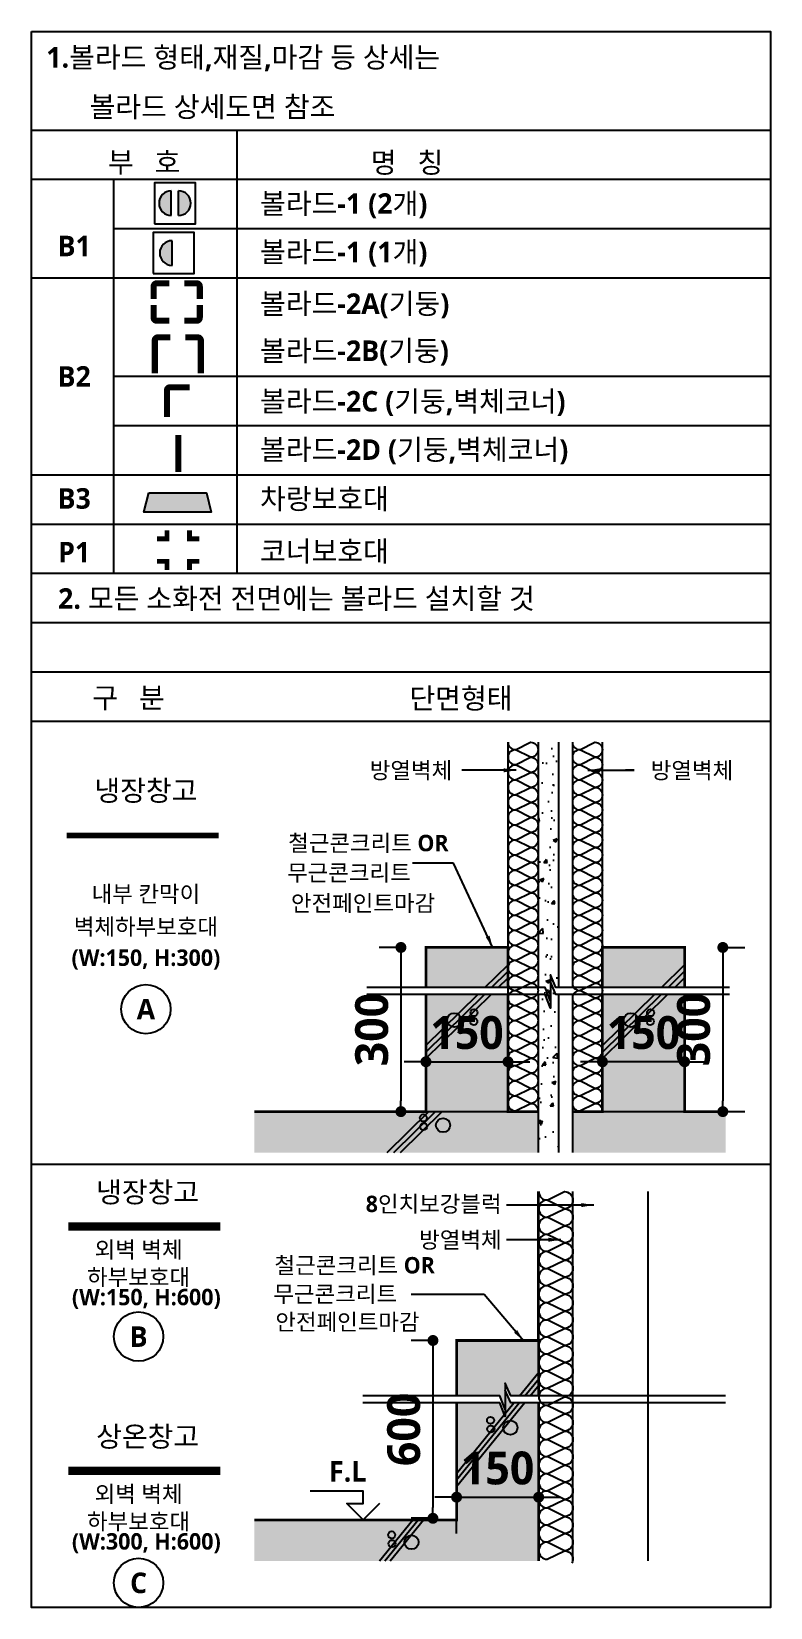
# Model space of a CAD drawing. Header units: millimetres. Extents: x 10941 to 1002000, y 7641 to 169666.
# Drawn here: x 219000 to 246000, y 89231 to 146831 of the extents above; entities that cross this region are included whole.
import ezdxf
from ezdxf.enums import TextEntityAlignment as Align

# ---------------------------------------------------------------- set-up
doc = ezdxf.new("R2010")
doc.units = ezdxf.units.MM
doc.header["$LTSCALE"] = 400
doc.header["$MEASUREMENT"] = 0
doc.header["$PDSIZE"] = -10
doc.linetypes.add('PHANTOM2', pattern=[1.25, 0.625, -0.125, 0.125, -0.125, 0.125, -0.125])
doc.layers.get('Defpoints').update_dxf_attribs({"color": 153, "linetype": 'CONTINUOUS'})
for name, color, linetype in [('$RECOVER_210316183841-0', 7, 'CONTINUOUS'), ('253', 253, 'CONTINUOUS'), ('A-B1', 3, 'CONTINUOUS'), ('A-B2~4', 3, 'CONTINUOUS'), ('A-B3', 4, 'CONTINUOUS'), ('A-CON', 2, 'CONTINUOUS'), ('A-DIM', 7, 'CONTINUOUS'), ('A-ELE9', 9, 'CONTINUOUS'), ('A-FIN2', 4, 'CONTINUOUS'), ('A-G-PC', 2, 'CONTINUOUS'), ('A-HAT', 253, 'CONTINUOUS'), ('A-INSUL', 8, 'CONTINUOUS'), ('A-LEADER', 7, 'CONTINUOUS'), ('A-P1', 6, 'CONTINUOUS'), ('A-STEEL', 7, 'CONTINUOUS'), ('A-SYM1', 7, 'CONTINUOUS'), ('A-SYM2', 6, 'CONTINUOUS'), ('A-TEXT', 3, 'CONTINUOUS'), ('A-TEXT2', 3, 'CONTINUOUS'), ('A-WALL-GW', 4, 'CONTINUOUS'), ('A-WALLa', 1, 'PHANTOM2'), ('A-WALLb', 5, 'STD_WIREMESH_050'), ('AA-TEX-3', 3, 'CONTINUOUS')]:
    doc.layers.add(name, color=color, linetype=linetype)
doc.styles.add('2020음성 1차', font='')
doc.styles.get("Standard").update_dxf_attribs({"font": ''})
doc.styles.get('2020음성 1차').set_extended_font_data('NanumGothic', bold=True)
doc.styles.get('Standard').set_extended_font_data('DotumChe')
doc.linetypes.add('STD_WIREMESH_050', pattern='A,4,-1,["X",Standard,S=0.5,R=0,X=-0.24,Y=-0.25],-1', length=6)
doc.dimstyles.new('DLEADER', dxfattribs={"dimscale": 50, "dimtxt": 3, "dimasz": 3, "dimexe": 1, "dimexo": 8, "dimgap": 1, "dimtad": 1, "dimdec": 0, "dimrnd": 0.25, "dimdsep": 32, "dimtxsty": '2020음성 1차', "dimcen": 5, "dimclrd": 4, "dimclre": 4, "dimclrt": 3, "dimadec": 0, "dimazin": 0, "dimtfac": 1, "dimtdec": 0, "dimtix": 1, "dimtmove": 2, "dimatfit": 1, "dimfxl": 1, "dimarcsym": 0})
doc.dimstyles.new('NDIM', dxfattribs={"dimscale": 100, "dimtxt": 1.5, "dimasz": 0.5, "dimexe": 1, "dimexo": 2.5, "dimgap": 0.5, "dimtad": 1, "dimdec": 0, "dimrnd": 0.25, "dimdsep": 32, "dimtxsty": '2020음성 1차', "dimblk": 'DOT', "dimcen": 5, "dimclrd": 4, "dimclre": 4, "dimclrt": 3, "dimadec": 0, "dimazin": 0, "dimtfac": 1, "dimtdec": 0, "dimtix": 1, "dimtmove": 2, "dimatfit": 1, "dimldrblk": 'DOT', "dimfxl": 1, "dimarcsym": 0})

# ---------------------------------------------------------------- blocks, each defined once
blk = doc.blocks.new('_b1b')
at = {"layer": 'A-B1', "linetype": 'Continuous'}
h = blk.add_hatch(color=256, dxfattribs=at)
h.dxf.hatch_style = 1
h.paths.add_polyline_path([(925, -400, 1), (925, -1600)])
at = {"layer": 'A-B1'}
blk.add_line((925, -1600), (925, -400), dxfattribs=at)
blk.add_lwpolyline([(0, -2000), (2000, -2000), (2000, 0), (0, 0)], close=True, dxfattribs=at)
blk.add_arc((925, -1000), 600, 90, 270, dxfattribs=at)
blk = doc.blocks.new('_b1a')
at = {"layer": 'A-B1', "linetype": 'Continuous'}
h = blk.add_hatch(color=256, dxfattribs=at)
h.dxf.hatch_style = 1
h.paths.add_polyline_path([(825, -400, 1), (825, -1600)])
h = blk.add_hatch(color=256, dxfattribs=at)
h.dxf.hatch_style = 1
h.paths.add_polyline_path([(1175, -400), (1175, -1600, 1)])
at = {"layer": 'A-B1'}
for p, q in [((825, -1600), (825, -400)), ((1175, -1600), (1175, -400))]:
    blk.add_line(p, q, dxfattribs=at)
blk.add_lwpolyline([(0, -2000), (2000, -2000), (2000, 0), (0, 0)], close=True, dxfattribs=at)
for centre, start, end in [((825, -1000), 90, 270), ((1175, -1000), 270, 90)]:
    blk.add_arc(centre, 600, start, end, dxfattribs=at)
blk = doc.blocks.new('_Dot')
at = {"layer": '$RECOVER_210316183841-0', "color": 0, "linetype": 'ByBlock', "lineweight": -2}
blk.add_line((-0.5, 0), (-1, 0), dxfattribs=at)
at = {"layer": '$RECOVER_210316183841-0', "color": 0, "linetype": 'ByBlock', "const_width": 0.5}
blk.add_lwpolyline([(-0.25, 0, 1), (0.25, 0, 1)], format="xyb", close=True, dxfattribs=at)
blk = doc.blocks.new('*D19745')
at = {"layer": 'A-DIM', "color": 0, "lineweight": -2}
for p, q in [((239461, 109176), (239061, 109176)), ((242861, 109176), (239861, 109176)), ((243261, 109176), (243661, 109176)), ((239861, 107845), (239861, 108376)), ((242861, 107845), (242861, 108376))]:
    blk.add_line(p, q, dxfattribs=at)
at = {"layer": 'Defpoints', "color": 0}
for p in [(239861, 109845), (242861, 109845), (239861, 109176)]:
    blk.add_point(p, dxfattribs=at)
at = {"layer": 'A-DIM', "color": 0, "linetype": 'ByBlock', "lineweight": -2, "xscale": 400, "yscale": 400, "zscale": 400}
blk.add_blockref('_Dot', (239861, 109176), dxfattribs=at)
at = {"layer": 'A-DIM', "color": 0, "linetype": 'ByBlock', "lineweight": -2, "xscale": 400, "yscale": 400, "zscale": 400, "rotation": 180}
blk.add_blockref('_Dot', (242861, 109176), dxfattribs=at)
at = {"layer": 'A-DIM', "color": 3, "insert": (241361, 110235), "char_height": 1200, "attachment_point": 5, "style": '2020음성 1차'}
blk.add_mtext('150', dxfattribs=at)
blk = doc.blocks.new('*D19746')
at = {"layer": 'A-DIM', "color": 0, "lineweight": -2}
for p, q in [((244259, 112954), (244259, 107754)), ((244346, 113354), (245059, 113354)), ((244346, 107354), (245059, 107354))]:
    blk.add_line(p, q, dxfattribs=at)
at = {"layer": 'Defpoints', "color": 0}
for p in [(242346, 113354), (242346, 107354), (244259, 107354)]:
    blk.add_point(p, dxfattribs=at)
at = {"layer": 'A-DIM', "color": 0, "linetype": 'ByBlock', "lineweight": -2, "xscale": 400, "yscale": 400, "zscale": 400}
for p, rotation in [((244259, 113354), 90), ((244259, 107354), 270)]:
    blk.add_blockref('_Dot', p, dxfattribs=dict(at, rotation=rotation))
at = {"layer": 'A-DIM', "color": 3, "insert": (243197, 110354), "char_height": 1200, "attachment_point": 5, "rotation": 90, "style": '2020음성 1차'}
blk.add_mtext('300', dxfattribs=at)
blk = doc.blocks.new('*D19747')
at = {"layer": 'A-DIM', "color": 0, "lineweight": -2}
for p, q in [((233011, 109176), (232611, 109176)), ((233411, 109176), (236411, 109176)), ((236811, 109176), (237211, 109176)), ((233411, 107845), (233411, 108376)), ((236411, 107845), (236411, 108376))]:
    blk.add_line(p, q, dxfattribs=at)
at = {"layer": 'Defpoints', "color": 0}
for p in [(233411, 109845), (236411, 109845), (236411, 109176)]:
    blk.add_point(p, dxfattribs=at)
at = {"layer": 'A-DIM', "color": 0, "linetype": 'ByBlock', "lineweight": -2, "xscale": 400, "yscale": 400, "zscale": 400}
blk.add_blockref('_Dot', (233411, 109176), dxfattribs=at)
at = {"layer": 'A-DIM', "color": 0, "linetype": 'ByBlock', "lineweight": -2, "xscale": 400, "yscale": 400, "zscale": 400, "rotation": 180}
blk.add_blockref('_Dot', (236411, 109176), dxfattribs=at)
at = {"layer": 'A-DIM', "color": 3, "insert": (234911, 110235), "char_height": 1200, "attachment_point": 5, "style": '2020음성 1차'}
blk.add_mtext('150', dxfattribs=at)
blk = doc.blocks.new('*D19748')
at = {"layer": 'A-DIM', "color": 0, "lineweight": -2}
for p, q in [((232411, 113354), (231697, 113354)), ((232497, 112954), (232497, 107754)), ((232411, 107354), (231697, 107354))]:
    blk.add_line(p, q, dxfattribs=at)
at = {"layer": 'Defpoints', "color": 0}
for p in [(234411, 113354), (232497, 107354), (234411, 107354)]:
    blk.add_point(p, dxfattribs=at)
at = {"layer": 'A-DIM', "color": 0, "linetype": 'ByBlock', "lineweight": -2, "xscale": 400, "yscale": 400, "zscale": 400}
for p, rotation in [((232497, 113354), 90), ((232497, 107354), 270)]:
    blk.add_blockref('_Dot', p, dxfattribs=dict(at, rotation=rotation))
at = {"layer": 'A-DIM', "color": 3, "insert": (231435, 110354), "char_height": 1200, "attachment_point": 5, "rotation": 90, "style": '2020음성 1차'}
blk.add_mtext('300', dxfattribs=at)
blk = doc.blocks.new('*D19749')
at = {"layer": 'A-DIM', "color": 0, "lineweight": -2}
for p, q in [((233531, 98989), (232867, 98989)), ((233667, 98589), (233667, 92889)), ((233531, 92489), (232867, 92489))]:
    blk.add_line(p, q, dxfattribs=at)
at = {"layer": 'Defpoints', "color": 0}
for p in [(235531, 98989), (233667, 92489), (235531, 92489)]:
    blk.add_point(p, dxfattribs=at)
at = {"layer": 'A-DIM', "color": 0, "linetype": 'ByBlock', "lineweight": -2, "xscale": 400, "yscale": 400, "zscale": 400}
for p, rotation in [((233667, 98989), 90), ((233667, 92489), 270)]:
    blk.add_blockref('_Dot', p, dxfattribs=dict(at, rotation=rotation))
at = {"layer": 'A-DIM', "color": 3, "insert": (232605, 95739), "char_height": 1200, "attachment_point": 5, "rotation": 90, "style": '2020음성 1차'}
blk.add_mtext('600', dxfattribs=at)
blk = doc.blocks.new('*D19750')
at = {"layer": 'A-DIM', "color": 0, "lineweight": -2}
for p, q in [((234131, 93261), (233731, 93261)), ((234531, 93261), (237531, 93261)), ((237931, 93261), (238331, 93261)), ((234531, 91931), (234531, 92461)), ((237531, 91931), (237531, 92461))]:
    blk.add_line(p, q, dxfattribs=at)
at = {"layer": 'Defpoints', "color": 0}
for p in [(234531, 93931), (237531, 93931), (237531, 93261)]:
    blk.add_point(p, dxfattribs=at)
at = {"layer": 'A-DIM', "color": 0, "linetype": 'ByBlock', "lineweight": -2, "xscale": 400, "yscale": 400, "zscale": 400}
blk.add_blockref('_Dot', (234531, 93261), dxfattribs=at)
at = {"layer": 'A-DIM', "color": 0, "linetype": 'ByBlock', "lineweight": -2, "xscale": 400, "yscale": 400, "zscale": 400, "rotation": 180}
blk.add_blockref('_Dot', (237531, 93261), dxfattribs=at)
at = {"layer": 'A-DIM', "color": 3, "insert": (236031, 94321), "char_height": 1200, "attachment_point": 5, "style": '2020음성 1차'}
blk.add_mtext('150', dxfattribs=at)

msp = doc.modelspace()

# ---------------------------------------------------------------- hatches: boundary and pattern name
at = {"layer": '253', "ltscale": 0.1}
h = msp.add_hatch(color=256, dxfattribs=at)
h.dxf.hatch_style = 1
h.paths.add_polyline_path([(236410.5, 111893.4), (236410.5, 113354), (233410.5, 113354), (233410.5, 111893.4)])
h.paths.add_polyline_path([(236410.5, 111638.4), (233410.5, 111638.4), (233410.5, 107354), (236410.5, 107354)])
h.paths.add_polyline_path([(227143.7, 107354), (227143.7, 105854), (237510.5, 105854), (237510.5, 107354)])
h = msp.add_hatch(color=256, dxfattribs=at)
h.dxf.hatch_style = 1
h.paths.add_polyline_path([(242860.5, 113354), (239860.5, 113354), (239860.5, 111893.4), (242860.5, 111893.4)])
h.paths.add_polyline_path([(242860.5, 111638.4), (239860.5, 111638.4), (239860.5, 107354), (242860.5, 107354)])
h.paths.add_polyline_path([(244360.5, 107354), (242860.5, 107354), (239860.5, 107354), (238760.5, 107354), (238760.5, 105854), (244360.5, 105854)])
h = msp.add_hatch(color=256, dxfattribs=at)
h.dxf.hatch_style = 1
h.paths.add_polyline_path([(234530.9, 98989.3), (234530.9, 96969.9), (236108.7, 96969.9), (236308.7, 96469.9), (236308.7, 97426.7), (236508.7, 96969.9), (237530.9, 96969.9), (237530.9, 98989.3)])
h.paths.add_polyline_path([(234530.9, 92430.5), (227143.7, 92430.5), (227143.7, 90930.5), (237530.9, 90930.5), (237530.9, 96714.9), (236508.7, 96714.9), (236308.7, 97171.7), (236308.7, 96214.9), (236108.7, 96714.9), (234530.9, 96714.9)])
at = {"layer": 'A-HAT', "ltscale": 5}
h = msp.add_hatch(dxfattribs=at)
h.set_pattern_fill('AR-CONC', color=256, scale=200)
h.set_pattern_definition([(50, (-5396790.6, -1649223.7), (1434.52037, -125.50427), [150, -1650]), (355, (-5396790.6, -1649223.7), (-277.50267, 1504.38427), [120, -1320]), (100.4514, (-5396671, -1649234.1), (1157.01876, 1378.8791), [127.48038, -1402.28422]), (46.1842, (-5396790.6, -1648823.7), (2134.4821, -331.03803), [225, -2475]), (96.6356, (-5396612.7, -1648851.2), (1869.3254, 1948.23574), [191.2206, -2103.426]), (351.1842, (-5396790.6, -1648823.7), (1869.3239, 1948.2372), [180, -1980]), (21, (-5396590.6, -1648923.7), (1193.8141, -805.23778), [150, -1650]), (326, (-5396590.6, -1648923.7), (486.63066, 1450.3001), [120, -1320]), (71.4514, (-5396491.1, -1648990.8), (1680.44526, 645.061), [127.48038, -1402.28422]), (37.5, (-5396790.6, -1649223.66), (24.31971, 665.787708), [0, -1304, 0, -1340, 0, -1325]), (7.5, (-5396790.6, -1649223.66), (526.139075, 788.82342), [0, -764, 0, -1274, 0, -505]), (327.5, (-5397236.6, -1649223.66), (1067.64487, -45.109743), [0, -500, 0, -1560, 0, -2070]), (317.5, (-5397436.6, -1649223.7), (1166.37234, 200.20996), [0, -650, 0, -1036, 0, -1470])])
h.paths.add_polyline_path([(237510.5, 105854), (238260.5, 105854), (238260.5, 120854), (237510.5, 120854)])

# ---------------------------------------------------------------- linework, layer by layer
at = {"layer": '$RECOVER_210316183841-0'}
msp.add_line((219000, 105430.5), (246000, 105430.5), dxfattribs=at)
msp.add_lwpolyline([(219000, 146830.5), (246000, 146830.5), (246000, 89230.5), (219000, 89230.5)], close=True, dxfattribs=at)
at = {"layer": '253', "ltscale": 0.1}
msp.add_lwpolyline([(234530.9, 96714.9), (234530.9, 92430.5), (227143.7, 92430.5)], dxfattribs=at)
at = {"layer": 'A-B2~4', "linetype": 'Continuous', "const_width": 225}
for points in [[(224032.9, 137626.3), (223575.8, 137626.3, 0.4142136), (223463.3, 137513.8), (223463.3, 137059.5)], [(224577.4, 137626.3), (225034.5, 137626.3, -0.4142136), (225147, 137513.8), (225147, 137059.5)], [(223463.3, 136834.4), (223463.3, 136372.4, 0.4142136), (223575.8, 136259.9), (224032.9, 136259.9)], [(225147, 136834.4), (225147, 136372.4, -0.4142136), (225034.5, 136259.9), (224577.4, 136259.9)], [(224072.7, 135650.2), (223615.6, 135650.2, 0.4142136), (223503.1, 135537.7), (223503.1, 134343)], [(224617.2, 135650.2), (225074.3, 135650.2, -0.4142136), (225186.8, 135537.7), (225186.8, 134343)], [(224772.9, 133826.7), (224062.4, 133826.7, 0.4142136), (223949.9, 133714.2), (223949.9, 132741.1)]]:
    msp.add_lwpolyline(points, format="xyb", dxfattribs=at)
msp.add_lwpolyline([(224361.4, 132088.2), (224361.4, 130727)], dxfattribs=at)
at = {"layer": 'A-B3', "linetype": 'Continuous'}
msp.add_lwpolyline([(223289, 129966.1), (225388.8, 129966.1), (225568.8, 129267.5), (223109, 129267.5)], close=True, dxfattribs=at)
msp.add_solid([(223289, 129966.1), (225388.8, 129966.1), (223109, 129267.5), (225568.8, 129267.5)], dxfattribs=at)
at = {"layer": 'A-CON', "ltscale": 0.1, "const_width": 100}
for points in [[(236410.5, 111893.4), (236410.5, 113354), (233410.5, 113354), (233410.5, 111893.4)], [(239860.5, 111893.4), (239860.5, 113354), (242860.5, 113354), (242860.5, 111893.4)], [(233410.5, 111638.4), (233410.5, 107354), (227143.7, 107354)], [(236410.5, 111638.4), (236410.5, 107354), (237510.5, 107354)], [(239860.5, 111638.4), (239860.5, 107354), (238760.5, 107354)], [(242860.5, 111638.4), (242860.5, 107354), (244360.5, 107354)], [(234530.9, 96969.9), (234530.9, 98989.3), (237530.9, 98989.3), (237530.9, 96969.9)], [(227143.7, 92430.5), (234530.9, 92430.5), (234530.9, 96714.9)], [(237530.9, 96714.9), (237530.9, 90930.5)]]:
    msp.add_lwpolyline(points, dxfattribs=at)
at = {"layer": 'A-ELE9'}
for p, q in [((238760.5, 120854), (238760.5, 111893.4)), ((238760.5, 111638.4), (238760.5, 105854))]:
    msp.add_line(p, q, dxfattribs=at)
at = {"layer": 'A-FIN2', "ltscale": 5}
for p, q in [((236410.5, 107354), (236410.5, 120854)), ((239860.5, 107354), (239860.5, 120854))]:
    msp.add_line(p, q, dxfattribs=at)
at = {"layer": 'A-FIN2'}
for p, q in [((227143.7, 107354), (237510.5, 107354)), ((238760.5, 107354), (244067.6, 107354)), ((237508.4, 98989.3), (237508.4, 104430.5)), ((237530.9, 98989.3), (237530.9, 104430.5)), ((238780.9, 90930.5), (238780.9, 104430.5))]:
    msp.add_line(p, q, dxfattribs=at)
at = {"layer": 'A-G-PC'}
for p, q in [((236410.5, 113354), (233410.5, 113354)), ((233410.5, 111638.4), (233410.5, 107354)), ((236410.5, 111638.4), (236410.5, 107354)), ((242860.5, 111638.4), (242860.5, 107354))]:
    msp.add_line(p, q, dxfattribs=at)
at = {"layer": 'A-HAT', "color": 5, "ltscale": 2}
for p, q in [((235567.8, 111893.4), (236410.5, 112724.2)), ((235809.2, 111893.4), (236410.5, 112486.2)), ((242017.8, 111893.4), (242860.5, 112724.2)), ((242259.2, 111893.4), (242860.5, 112486.2)), ((236050.6, 111893.4), (236410.5, 112248.2)), ((242500.6, 111893.4), (242860.5, 112248.2)), ((233410.5, 109290.7), (235792, 111638.4)), ((233410.5, 109528.7), (235550.6, 111638.4)), ((233410.5, 109766.7), (235309.2, 111638.4)), ((239860.5, 109290.7), (242242, 111638.4)), ((239860.5, 109528.7), (242000.6, 111638.4)), ((239860.5, 109766.7), (241759.2, 111638.4)), ((231999.5, 105854), (233521, 107354)), ((232240.9, 105854), (233762.4, 107354)), ((232482.3, 105854), (234003.8, 107354)), ((236833.5, 96969.9), (237530.9, 97829.3)), ((237026.6, 96969.9), (237530.9, 97591.3)), ((237219.7, 96969.9), (237530.9, 97353.3)), ((234530.9, 93656.4), (237012.8, 96714.9)), ((234530.9, 93894.4), (236819.7, 96714.9)), ((234530.9, 94132.4), (236626.6, 96714.9)), ((231718.2, 90930.3), (232935.4, 92430.3)), ((231718.3, 90930.5), (232935.6, 92430.5)), ((231911.3, 90930.3), (233128.5, 92430.3)), ((231911.5, 90930.5), (233128.7, 92430.5)), ((232104.4, 90930.3), (233321.7, 92430.3)), ((232104.6, 90930.5), (233321.8, 92430.5))]:
    msp.add_line(p, q, dxfattribs=at)
for centre, radius in [((234446.4, 110697.6), 258.7), ((235158, 110647.5), 129.4), ((235168.4, 110965.9), 129.4), ((240896.4, 110697.6), 258.7), ((241608, 110647.5), 129.4), ((241618.4, 110966), 129.4), ((233315.3, 107126), 129.4), ((233325.7, 106807.5), 129.4), ((234037.3, 106857.6), 258.7), ((235773, 96071), 129.4), ((235783.4, 95752.6), 129.4), ((236495, 95802.7), 258.7), ((232161.4, 91884.5), 129.4), ((232171.9, 91566.1), 129.4), ((232883.4, 91616.2), 258.7)]:
    msp.add_circle(centre, radius, dxfattribs=at)
at = {"layer": 'A-INSUL'}
for points in [[(236410.5, 120854, 0.4142136), (236685.5, 120579), (237235.5, 120854, -0.4142136), (237510.5, 120579, -0.4142136), (237235.5, 120304), (236685.5, 120579, 0.4142136), (236410.5, 120304, 0.4142136), (236685.5, 120029), (237235.5, 120304, -0.4142136), (237510.5, 120029, -0.4142136), (237235.5, 119754), (236685.5, 120029, 0.4142136), (236410.5, 119754, 0.4142136), (236685.5, 119479), (237235.5, 119754, -0.4142136), (237510.5, 119479, -0.4142136), (237235.5, 119204), (236685.5, 119479, 0.4142136), (236410.5, 119204, 0.4142136), (236685.5, 118929), (237235.5, 119204, -0.4142136), (237510.5, 118929, -0.4142136), (237235.5, 118654), (236685.5, 118929, 0.4142136), (236410.5, 118654, 0.4142136), (236685.5, 118379), (237235.5, 118654, -0.4142136), (237510.5, 118379, -0.4142136), (237235.5, 118104), (236685.5, 118379, 0.4142136), (236410.5, 118104, 0.4142136), (236685.5, 117829), (237235.5, 118104, -0.4142136), (237510.5, 117829, -0.4142136), (237235.5, 117554), (236685.5, 117829, 0.4142136), (236410.5, 117554, 0.4142136), (236685.5, 117279), (237235.5, 117554, -0.4142136), (237510.5, 117279, -0.4142136), (237235.5, 117004), (236685.5, 117279, 0.4142136), (236410.5, 117004, 0.4142136), (236685.5, 116729), (237235.5, 117004, -0.4142136), (237510.5, 116729, -0.4142136), (237235.5, 116454), (236685.5, 116729, 0.4142136), (236410.5, 116454, 0.4142136), (236685.5, 116179), (237235.5, 116454, -0.4142136), (237510.5, 116179, -0.4142136), (237235.5, 115904), (236685.5, 116179, 0.4142136), (236410.5, 115904, 0.4142136), (236685.5, 115629), (237235.5, 115904, -0.4142136), (237510.5, 115629, -0.4142136), (237235.5, 115354), (236685.5, 115629, 0.4142136), (236410.5, 115354, 0.4142136), (236685.5, 115079), (237235.5, 115354, -0.4142136), (237510.5, 115079, -0.4142136), (237235.5, 114804), (236685.5, 115079, 0.4142136), (236410.5, 114804, 0.4142136), (236685.5, 114529), (237235.5, 114804, -0.4142136), (237510.5, 114529, -0.4142136), (237235.5, 114254), (236685.5, 114529, 0.4142136), (236410.5, 114254, 0.4142136), (236685.5, 113979), (237235.5, 114254, -0.4142136), (237510.5, 113979, -0.4142136), (237235.5, 113704), (236685.5, 113979, 0.4142136), (236410.5, 113704, 0.4142136), (236685.5, 113429), (237235.5, 113704, -0.4142136), (237510.5, 113429, -0.4142136), (237235.5, 113154), (236685.5, 113429, 0.4142136), (236410.5, 113154, 0.4142136), (236685.5, 112879), (237235.5, 113154, -0.4142136), (237510.5, 112879, -0.4142136), (237235.5, 112604), (236685.5, 112879, 0.4142136), (236410.5, 112604, 0.4142136), (236685.5, 112329), (237235.5, 112604, -0.4142136), (237510.5, 112329, -0.4142136), (237235.5, 112054), (236685.5, 112329, 0.4142136), (236410.5, 112054, 0.4142136), (236685.5, 111779), (237235.5, 112054, -0.4142136), (237510.5, 111779, -0.4142136), (237235.5, 111504), (236685.5, 111779, 0.4142136), (236410.5, 111504, 0.4142136), (236685.5, 111229), (237235.5, 111504, -0.4142136), (237510.5, 111229, -0.4142136), (237235.5, 110954), (236685.5, 111229, 0.4142136), (236410.5, 110954, 0.4142136), (236685.5, 110679), (237235.5, 110954, -0.4142136), (237510.5, 110679, -0.4142136), (237235.5, 110404), (236685.5, 110679, 0.4142136), (236410.5, 110404, 0.4142136), (236685.5, 110129), (237235.5, 110404, -0.4142136), (237510.5, 110129, -0.4142136), (237235.5, 109854), (236685.5, 110129, 0.4142136), (236410.5, 109854, 0.4142136), (236685.5, 109579), (237235.5, 109854, -0.4142136), (237510.5, 109579, -0.4142136), (237235.5, 109304), (236685.5, 109579, 0.4142136), (236410.5, 109304, 0.4142136), (236685.5, 109029), (237235.5, 109304, -0.4142136), (237510.5, 109029, -0.4142136), (237235.5, 108754), (236685.5, 109029, 0.4142136), (236410.5, 108754, 0.4142136), (236685.5, 108479), (237235.5, 108754, -0.4142136), (237510.5, 108479, -0.4142136), (237235.5, 108204), (236685.5, 108479, 0.4142136), (236410.5, 108204, 0.4142136), (236685.5, 107929), (237235.5, 108204, -0.4142136), (237510.5, 107929, -0.4142136), (237235.5, 107654), (236685.5, 107929, 0.4142136), (236410.5, 107654, 0.4142136), (236685.5, 107379), (237235.5, 107654, -0.4142136), (237510.5, 107379, -0.0227627), (237509.4, 107354)], [(238760.5, 120854, 0.4142136), (239035.5, 120579), (239585.5, 120854, -0.4142136), (239860.5, 120579, -0.4142136), (239585.5, 120304), (239035.5, 120579, 0.4142136), (238760.5, 120304, 0.4142136), (239035.5, 120029), (239585.5, 120304, -0.4142136), (239860.5, 120029, -0.4142136), (239585.5, 119754), (239035.5, 120029, 0.4142136), (238760.5, 119754, 0.4142136), (239035.5, 119479), (239585.5, 119754, -0.4142136), (239860.5, 119479, -0.4142136), (239585.5, 119204), (239035.5, 119479, 0.4142136), (238760.5, 119204, 0.4142136), (239035.5, 118929), (239585.5, 119204, -0.4142136), (239860.5, 118929, -0.4142136), (239585.5, 118654), (239035.5, 118929, 0.4142136), (238760.5, 118654, 0.4142136), (239035.5, 118379), (239585.5, 118654, -0.4142136), (239860.5, 118379, -0.4142136), (239585.5, 118104), (239035.5, 118379, 0.4142136), (238760.5, 118104, 0.4142136), (239035.5, 117829), (239585.5, 118104, -0.4142136), (239860.5, 117829, -0.4142136), (239585.5, 117554), (239035.5, 117829, 0.4142136), (238760.5, 117554, 0.4142136), (239035.5, 117279), (239585.5, 117554, -0.4142136), (239860.5, 117279, -0.4142136), (239585.5, 117004), (239035.5, 117279, 0.4142136), (238760.5, 117004, 0.4142136), (239035.5, 116729), (239585.5, 117004, -0.4142136), (239860.5, 116729, -0.4142136), (239585.5, 116454), (239035.5, 116729, 0.4142136), (238760.5, 116454, 0.4142136), (239035.5, 116179), (239585.5, 116454, -0.4142136), (239860.5, 116179, -0.4142136), (239585.5, 115904), (239035.5, 116179, 0.4142136), (238760.5, 115904, 0.4142136), (239035.5, 115629), (239585.5, 115904, -0.4142136), (239860.5, 115629, -0.4142136), (239585.5, 115354), (239035.5, 115629, 0.4142136), (238760.5, 115354, 0.4142136), (239035.5, 115079), (239585.5, 115354, -0.4142136), (239860.5, 115079, -0.4142136), (239585.5, 114804), (239035.5, 115079, 0.4142136), (238760.5, 114804, 0.4142136), (239035.5, 114529), (239585.5, 114804, -0.4142136), (239860.5, 114529, -0.4142136), (239585.5, 114254), (239035.5, 114529, 0.4142136), (238760.5, 114254, 0.4142136), (239035.5, 113979), (239585.5, 114254, -0.4142136), (239860.5, 113979, -0.4142136), (239585.5, 113704), (239035.5, 113979, 0.4142136), (238760.5, 113704, 0.4142136), (239035.5, 113429), (239585.5, 113704, -0.4142136), (239860.5, 113429, -0.4142136), (239585.5, 113154), (239035.5, 113429, 0.4142136), (238760.5, 113154, 0.4142136), (239035.5, 112879), (239585.5, 113154, -0.4142136), (239860.5, 112879, -0.4142136), (239585.5, 112604), (239035.5, 112879, 0.4142136), (238760.5, 112604, 0.4142136), (239035.5, 112329), (239585.5, 112604, -0.4142136), (239860.5, 112329, -0.4142136), (239585.5, 112054), (239035.5, 112329, 0.4142136), (238760.5, 112054, 0.4142136), (239035.5, 111779), (239585.5, 112054, -0.4142136), (239860.5, 111779, -0.4142136), (239585.5, 111504), (239035.5, 111779, 0.4142136), (238760.5, 111504, 0.4142136), (239035.5, 111229), (239585.5, 111504, -0.4142136), (239860.5, 111229, -0.4142136), (239585.5, 110954), (239035.5, 111229, 0.4142136), (238760.5, 110954, 0.4142136), (239035.5, 110679), (239585.5, 110954, -0.4142136), (239860.5, 110679, -0.4142136), (239585.5, 110404), (239035.5, 110679, 0.4142136), (238760.5, 110404, 0.4142136), (239035.5, 110129), (239585.5, 110404, -0.4142136), (239860.5, 110129, -0.4142136), (239585.5, 109854), (239035.5, 110129, 0.4142136), (238760.5, 109854, 0.4142136), (239035.5, 109579), (239585.5, 109854, -0.4142136), (239860.5, 109579, -0.4142136), (239585.5, 109304), (239035.5, 109579, 0.4142136), (238760.5, 109304, 0.4142136), (239035.5, 109029), (239585.5, 109304, -0.4142136), (239860.5, 109029, -0.4142136), (239585.5, 108754), (239035.5, 109029, 0.4142136), (238760.5, 108754, 0.4142136), (239035.5, 108479), (239585.5, 108754, -0.4142136), (239860.5, 108479, -0.4142136), (239585.5, 108204), (239035.5, 108479, 0.4142136), (238760.5, 108204, 0.4142136), (239035.5, 107929), (239585.5, 108204, -0.4142136), (239860.5, 107929, -0.4142136), (239585.5, 107654), (239035.5, 107929, 0.4142136), (238760.5, 107654, 0.4142136), (239035.5, 107379), (239585.5, 107654, -0.4142136), (239860.5, 107379, -0.0227627), (239859.4, 107354)], [(237530.9, 104430.5, 0.4142136), (237843.4, 104118), (238468.4, 104430.5, -0.4142136), (238780.9, 104118, -0.4142136), (238468.4, 103805.5), (237843.4, 104118, 0.4142136), (237530.9, 103805.5, 0.4142136), (237843.4, 103493), (238468.4, 103805.5, -0.4142136), (238780.9, 103493, -0.4142136), (238468.4, 103180.5), (237843.4, 103493, 0.4142136), (237530.9, 103180.5, 0.4142136), (237843.4, 102868), (238468.4, 103180.5, -0.4142136), (238780.9, 102868, -0.4142136), (238468.4, 102555.5), (237843.4, 102868, 0.4142136), (237530.9, 102555.5, 0.4142136), (237843.4, 102243), (238468.4, 102555.5, -0.4142136), (238780.9, 102243, -0.4142136), (238468.4, 101930.5), (237843.4, 102243, 0.4142136), (237530.9, 101930.5, 0.4142136), (237843.4, 101618), (238468.4, 101930.5, -0.4142136), (238780.9, 101618, -0.4142136), (238468.4, 101305.5), (237843.4, 101618, 0.4142136), (237530.9, 101305.5, 0.4142136), (237843.4, 100993), (238468.4, 101305.5, -0.4142136), (238780.9, 100993, -0.4142136), (238468.4, 100680.5), (237843.4, 100993, 0.4142136), (237530.9, 100680.5, 0.4142136), (237843.4, 100368), (238468.4, 100680.5, -0.4142136), (238780.9, 100368, -0.4142136), (238468.4, 100055.5), (237843.4, 100368, 0.4142136), (237530.9, 100055.5, 0.4142136), (237843.4, 99743), (238468.4, 100055.5, -0.4142136), (238780.9, 99743, -0.4142136), (238468.4, 99430.5), (237843.4, 99743, 0.4142136), (237530.9, 99430.5, 0.4142136), (237843.4, 99118), (238468.4, 99430.5, -0.4142136), (238780.9, 99118, -0.4142136), (238468.4, 98805.5), (237843.4, 99118, 0.4142136), (237530.9, 98805.5, 0.4142136), (237843.4, 98493), (238468.4, 98805.5, -0.4142136), (238780.9, 98493, -0.4142136), (238468.4, 98180.5), (237843.4, 98493, 0.4142136), (237530.9, 98180.5, 0.4142136), (237843.4, 97868), (238468.4, 98180.5, -0.4142136), (238780.9, 97868, -0.4142136), (238468.4, 97555.5), (237843.4, 97868, 0.4142136), (237530.9, 97555.5, 0.4142136), (237843.4, 97243), (238468.4, 97555.5, -0.4142136), (238780.9, 97243, -0.4142136), (238468.4, 96930.5), (237843.4, 97243, 0.4142136), (237530.9, 96930.5, 0.4142136), (237843.4, 96618), (238468.4, 96930.5, -0.4142136), (238780.9, 96618, -0.4142136), (238468.4, 96305.5), (237843.4, 96618, 0.4142136), (237530.9, 96305.5, 0.4142136), (237843.4, 95993), (238468.4, 96305.5, -0.4142136), (238780.9, 95993, -0.4142136), (238468.4, 95680.5), (237843.4, 95993, 0.4142136), (237530.9, 95680.5, 0.4142136), (237843.4, 95368), (238468.4, 95680.5, -0.4142136), (238780.9, 95368, -0.4142136), (238468.4, 95055.5), (237843.4, 95368, 0.4142136), (237530.9, 95055.5, 0.4142136), (237843.4, 94743), (238468.4, 95055.5, -0.4142136), (238780.9, 94743, -0.4142136), (238468.4, 94430.5), (237843.4, 94743, 0.4142136), (237530.9, 94430.5, 0.4142136), (237843.4, 94118), (238468.4, 94430.5, -0.4142136), (238780.9, 94118, -0.4142136), (238468.4, 93805.5), (237843.4, 94118, 0.4142136), (237530.9, 93805.5, 0.4142136), (237843.4, 93493), (238468.4, 93805.5, -0.4142136), (238780.9, 93493, -0.4142136), (238468.4, 93180.5), (237843.4, 93493, 0.4142136), (237530.9, 93180.5, 0.4142136), (237843.4, 92868), (238468.4, 93180.5, -0.4142136), (238780.9, 92868, -0.4142136), (238468.4, 92555.5), (237843.4, 92868, 0.4142136), (237530.9, 92555.5, 0.4142136), (237843.4, 92243), (238468.4, 92555.5, -0.4142136), (238780.9, 92243, -0.4142136), (238468.4, 91930.5), (237843.4, 92243, 0.4142136), (237530.9, 91930.5, 0.4142136), (237843.4, 91618), (238468.4, 91930.5, -0.4142136), (238780.9, 91618, -0.4142136), (238468.4, 91305.5), (237843.4, 91618, 0.4142136), (237530.9, 91305.5, 0.4142136), (237843.4, 90993), (238468.4, 91305.5, -0.4142136), (238780.9, 90993, -0.1239073), (238743.6, 90845.1)]]:
    msp.add_lwpolyline(points, format="xyb", dxfattribs=at)
at = {"layer": 'A-P1', "linetype": 'Continuous', "const_width": 174.2}
for points in [[(223587, 128287.2), (223950, 128287.2), (223950, 128601.8)], [(225135.8, 128287.2), (224772.8, 128287.2), (224772.8, 128601.8)], [(223587, 127464.4), (223950, 127464.4), (223950, 127149.8)], [(225135.8, 127464.4), (224772.8, 127464.4), (224772.8, 127149.8)]]:
    msp.add_lwpolyline(points, dxfattribs=at)
at = {"layer": 'A-STEEL'}
msp.add_line((241530.9, 90930.5), (241530.9, 104430.5), dxfattribs=at)
at = {"layer": 'A-SYM1'}
for p, q in [((219000, 143230.5), (246000, 143230.5)), ((226500, 143230.5), (226500, 127030.5)), ((219000, 141430.5), (246000, 141430.5)), ((222000, 141430.5), (222000, 127030.5)), ((222000, 139630.5), (246000, 139630.5)), ((219000, 137830.5), (246000, 137830.5)), ((222000, 134230.5), (246000, 134230.5)), ((222000, 132430.5), (246000, 132430.5)), ((219000, 130630.5), (246000, 130630.5)), ((219000, 128830.5), (246000, 128830.5)), ((219000, 127030.5), (246000, 127030.5)), ((219000, 125230.5), (246000, 125230.5)), ((219000, 123430.5), (246000, 123430.5)), ((219000, 121630.5), (246000, 121630.5))]:
    msp.add_line(p, q, dxfattribs=at)
at = {"layer": 'A-SYM2'}
for points in [[(244505.1, 111893.4), (238162.8, 111893.4), (237962.8, 112350.2), (237962.8, 111393.4), (237762.8, 111893.4), (231248.9, 111893.4)], [(244505.1, 111638.4), (238162.8, 111638.4), (237962.8, 112095.3), (237962.8, 111138.4), (237762.8, 111638.4), (231248.9, 111638.4)], [(244360.5, 96969.9), (236508.7, 96969.9), (236308.7, 97426.7), (236308.7, 96469.9), (236108.7, 96969.9), (231104.3, 96969.9)], [(244360.5, 96714.9), (236508.7, 96714.9), (236308.7, 97171.7), (236308.7, 96214.9), (236108.7, 96714.9), (231104.3, 96714.9)]]:
    msp.add_lwpolyline(points, dxfattribs=at)
at = {"layer": 'A-TEXT', "color": 7}
for centre in [(223179.8, 111098.2), (222912.1, 99130.5), (222912.1, 90130.5)]:
    msp.add_circle(centre, 900, dxfattribs=at)
at = {"layer": 'A-TEXT2'}
msp.add_lwpolyline([(231718.9, 93030.5), (231118.9, 92430.5), (230518.9, 93030.5), (231118.9, 93030.5), (231118.9, 93480.5), (229183.9, 93480.5)], dxfattribs=at)
at = {"layer": 'A-WALL-GW'}
for p, q in [((237510.5, 120854), (237510.5, 111893.4)), ((238260.5, 120854), (238260.5, 111893.4)), ((237510.5, 111638.4), (237510.5, 105854)), ((238260.5, 111638.4), (238260.5, 105854))]:
    msp.add_line(p, q, dxfattribs=at)
at = {"layer": 'A-WALLa', "ltscale": 5000, "const_width": 200}
msp.add_lwpolyline([(220288.6, 117443.3), (225843.6, 117443.3)], dxfattribs=at)
at = {"layer": 'A-WALLb', "ltscale": 600, "const_width": 300}
for points in [[(220349, 103152.3), (225904, 103152.3)], [(220349, 94222.1), (225904, 94222.1)]]:
    msp.add_lwpolyline(points, dxfattribs=at)

# ---------------------------------------------------------------- block references
at = {"layer": 'A-B1', "xscale": 0.75, "yscale": 0.75, "zscale": 0.75}
for name, p in [('_b1a', (223489.1, 141306.1)), ('_b1b', (223441.2, 139484.3))]:
    msp.add_blockref(name, p, dxfattribs=at)

# ---------------------------------------------------------------- texts
at = {"layer": 'AA-TEX-3', "style": '2020음성 1차'}
for s, p in [('1.볼라드 형태,재질,마감 등 상세는 ', (219537.8, 145512.1)), ('볼라드 상세도면 참조', (221122.2, 143705.1)), ('F.L', (229871.7, 93831.9))]:
    msp.add_text(s, height=750, dxfattribs=at).set_placement(p)
for s, height, p in [('부   호', 750, (223111.7, 142049.6)), ('명   칭', 750, (232719, 142049.6)), ('B1', 750, (220558.2, 138993)), ('B2', 750, (220558.2, 134228.1)), ('B3', 750, (220558.2, 129765.2)), ('P1', 750, (220558.2, 127802)), ('구   분', 750, (222541.6, 122470)), ('단면형태', 750, (234691.6, 122470)), ('냉장창고', 750, (223179.8, 119097)), ('내부 칸막이', 600, (223179.8, 115318.1)), ('벽체하부보호대', 600, (223179.8, 114118.1)), ('(W:150, H:300)', 600, (223179.8, 112918.1)), ('A', 750, (223179.8, 111098.2)), ('냉장창고', 750, (223243, 104420.5)), ('외벽 벽체', 600, (222912.1, 102316)), ('하부보호대', 600, (222912.1, 101309.9)), ('(W:150, H:600)', 600, (223194.8, 100515)), ('B', 750, (222912.1, 99130.5)), ('상온창고', 750, (223243, 95490.2)), ('외벽 벽체', 600, (222912.1, 93385.8)), ('하부보호대', 600, (222912.1, 92379.6)), ('(W:300, H:600)', 600, (223194.8, 91584.8)), ('C', 750, (222912.1, 90130.5))]:
    msp.add_text(s, height=height, dxfattribs=at).set_placement(p, align=Align.MIDDLE)
for s, p in [('볼라드-1 (2개)', (227351, 140543.1)), ('볼라드-1 (1개)', (227351, 138772.3)), ('볼라드-2A(기둥)', (227351, 136882.9)), ('볼라드-2B(기둥)', (227351, 135164)), ('볼라드-2C (기둥,벽체코너)', (227351, 133315.6)), ('볼라드-2D (기둥,벽체코너)', (227351, 131549.2)), ('차랑보호대', (227351, 129752)), ('코너보호대', (227351, 127837.2)), ('2. 모든 소화전 전면에는 볼라드 설치할 것', (219969, 126106.3))]:
    msp.add_text(s, height=750, dxfattribs=at).set_placement(p, align=Align.MIDDLE_LEFT)
for s, p in [('방열벽체', (234370.3, 119524)), ('방열벽체', (244636.9, 119524)), ('철근콘크리트 OR', (234236.8, 116869.4)), ('무근콘크리트', (232854.7, 115785.8)), ('안전페인트마감', (233748.9, 114672.8)), ('8인치보강블럭', (236175.7, 103681.9)), ('방열벽체', (236175.7, 102368.1)), ('철근콘크리트 OR', (233737.1, 101438.6)), ('무근콘크리트', (232354.9, 100387.1)), ('안전페인트마감', (233179, 99366))]:
    msp.add_text(s, height=600, dxfattribs=at).set_placement(p, align=Align.RIGHT)

# ---------------------------------------------------------------- dimensions: what is measured, and where the dimension line sits
at = {"layer": 'A-DIM'}
for base, p1, p2, angle, text, picture, middle in [((232497, 107354), (234410.5, 113354), (234410.5, 107354), 90, '300', '*D19748', (231434.8, 110354)), ((244259.3, 107354), (242345.8, 113354), (242345.8, 107354), 90, '300', '*D19746', (243197.1, 110354)), ((236410.5, 109175.6), (233410.5, 109845.1), (236410.5, 109845.1), 180, '150', '*D19747', (234910.5, 110235.2)), ((233667.3, 92489.3), (235530.9, 98989.3), (235530.9, 92489.3), 90, '600', '*D19749', (232605.1, 95739.3)), ((237530.9, 93261), (234530.9, 93930.5), (237530.9, 93930.5), 180, '150', '*D19750', (236030.9, 94320.7))]:
    dim = msp.add_linear_dim(base=base, p1=p1, p2=p2, angle=angle, text=text, dimstyle='NDIM', override={"dimscale": 800, "dimlfac": 0.025, "dimclrd": 0, "dimclre": 0}, dxfattribs=at)
    dim.commit()
    dim.dimension.update_dxf_attribs({"geometry": picture, "text_midpoint": middle})
dim = msp.add_linear_dim(base=(239860.5, 109175.6), p1=(242860.5, 109845.1), p2=(239860.5, 109845.1), text='150', dimstyle='NDIM', override={"dimscale": 800, "dimlfac": 0.025, "dimclrd": 0, "dimclre": 0}, dxfattribs=at)
dim.commit()
dim.dimension.update_dxf_attribs({"geometry": '*D19745', "text_midpoint": (241360.5, 110235.2)})

# ---------------------------------------------------------------- leaders
at = {"layer": 'A-LEADER'}
for points in [[(236703.7, 119828.5), (235004.8, 119828.5), (234717.6, 119828.5)], [(239321.8, 119828.5), (241020.6, 119828.5), (240703.1, 119828.5)], [(235857.3, 113343.8), (234423.4, 116437.4), (232920.4, 116437.4)], [(239542.8, 103937.8), (236639.1, 103937.8), (236351.9, 103937.8)], [(238338, 102672.5), (236639.1, 102672.5), (236351.9, 102672.5)], [(236977.6, 98979.1), (235543.7, 100673.5), (232870.7, 100673.5)]]:
    msp.add_leader(points, dimstyle='DLEADER', override={"dimscale": 150, "dimclrd": 256}, dxfattribs=at)

doc.saveas('drawing.dxf')
